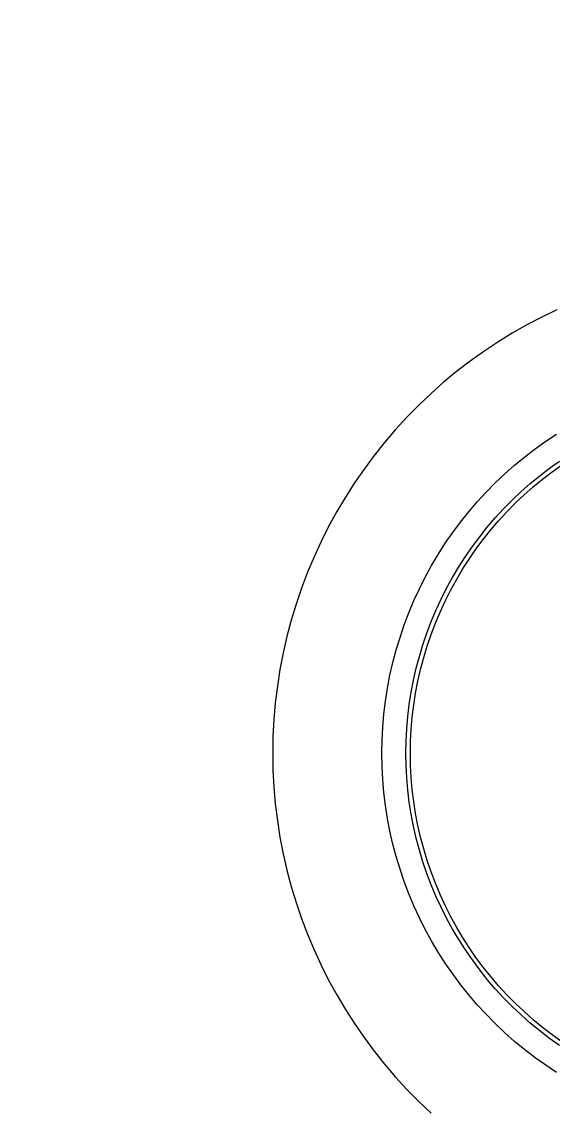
# Model space of a CAD drawing. Header units: inches. Extents: x -8 to 201, y -1 to 136.
# Drawn here: x 13.473 to 13.943, y 60.76 to 61.726 of the extents above; entities that cross this region are included whole.
import ezdxf

# ---------------------------------------------------------------- set-up
doc = ezdxf.new("R2010")
doc.units = ezdxf.units.IN
doc.layers.add('ZANO_R', color=7, linetype='Continuous', lineweight=0)
doc.layers.add('ZANO_W', color=1, linetype='Continuous', lineweight=0)
doc.styles.get("Standard").update_dxf_attribs({"font": 'arial.ttf'})
doc.dimstyles.new('amerykanie', dxfattribs={"dimtxt": 50, "dimasz": 50, "dimexe": 0.5, "dimexo": 0.5, "dimgap": 1, "dimtad": 1, "dimdec": 0, "dimzin": 0, "dimlunit": 5, "dimtxsty": 'Standard', "dimcen": 0.09, "dimclrd": 1, "dimclre": 1, "dimclrt": 1, "dimazin": 0, "dimtfac": 1, "dimtdec": 0, "dimtmove": 0, "dimatfit": 3, "dimfxl": 1, "dimtzin": 0, "dimarcsym": 1})

# ---------------------------------------------------------------- blocks, each defined once
blk = doc.blocks.new('*D485')
at = {"layer": 'ZANO_W', "color": 1, "lineweight": -2}
for p, q in [((11.45088, 56.10432), (11.45088, 58.46196)), ((109.80174, 56.10432), (109.80174, 58.46196)), ((12.45088, 57.96196), (108.80174, 57.96196))]:
    blk.add_line(p, q, dxfattribs=at)
at = {"layer": 'ZANO_W', "color": 1}
for points in [[(12.45088, 58.12863), (12.45088, 57.7953), (11.45088, 57.96196)], [(108.80174, 57.7953), (108.80174, 58.12863), (109.80174, 57.96196)]]:
    blk.add_solid(points, dxfattribs=at)
at = {"layer": 'ZANO_W', "color": 1, "insert": (60.62631, 59.30273), "char_height": 1.625, "attachment_point": 5}
blk.add_mtext('98 3/8', dxfattribs=at)

msp = doc.modelspace()

# ---------------------------------------------------------------- linework, layer by layer
at = {"layer": 'ZANO_R'}
for p, q in [((13.93355, 61.4639), (13.92031, 61.45695)), ((13.94702, 61.47039), (13.93355, 61.4639)), ((13.92031, 61.45695), (13.90732, 61.44955)), ((13.90732, 61.44955), (13.89459, 61.44171)), ((13.88214, 61.43343), (13.86999, 61.42472)), ((13.89459, 61.44171), (13.88214, 61.43343)), ((13.86999, 61.42472), (13.85814, 61.41561)), ((13.85814, 61.41561), (13.84661, 61.40608)), ((13.84661, 61.40608), (13.83542, 61.39617)), ((13.83542, 61.39617), (13.82458, 61.38587)), ((13.82458, 61.38587), (13.8141, 61.37521)), ((13.8141, 61.37521), (13.80399, 61.36419)), ((13.80399, 61.36419), (13.79427, 61.35283)), ((13.9371, 61.3538), (13.94677, 61.36023)), ((13.79427, 61.35283), (13.78495, 61.34114)), ((13.91846, 61.33996), (13.92766, 61.34704)), ((13.92766, 61.34704), (13.9371, 61.3538)), ((13.78495, 61.34114), (13.77604, 61.32914)), ((13.90951, 61.33257), (13.91846, 61.33996)), ((13.9404, 61.32989), (13.94924, 61.33622)), ((13.77604, 61.32914), (13.76755, 61.31684)), ((13.90082, 61.32487), (13.90951, 61.33257)), ((13.93178, 61.32326), (13.9404, 61.32989)), ((13.93424, 61.32018), (13.94275, 61.32673)), ((13.94275, 61.32673), (13.95148, 61.33298)), ((13.76755, 61.31684), (13.75948, 61.30425)), ((13.88426, 61.30859), (13.8924, 61.31687)), ((13.8924, 61.31687), (13.90082, 61.32487)), ((13.91526, 61.30912), (13.9234, 61.31633)), ((13.9234, 61.31633), (13.93178, 61.32326)), ((13.92596, 61.31334), (13.93424, 61.32018)), ((13.87641, 61.30004), (13.88426, 61.30859)), ((13.90738, 61.30164), (13.91526, 61.30912)), ((13.91792, 61.30622), (13.92596, 61.31334)), ((13.75948, 61.30425), (13.75186, 61.29139)), ((13.86886, 61.29121), (13.87641, 61.30004)), ((13.89975, 61.29388), (13.90738, 61.30164)), ((13.90261, 61.29117), (13.91014, 61.29883)), ((13.91014, 61.29883), (13.91792, 61.30622)), ((13.75186, 61.29139), (13.74468, 61.27827)), ((13.86163, 61.28214), (13.86886, 61.29121)), ((13.8924, 61.28587), (13.89975, 61.29388)), ((13.89535, 61.28326), (13.90261, 61.29117)), ((13.74468, 61.27827), (13.73797, 61.26491)), ((13.8547, 61.27281), (13.86163, 61.28214)), ((13.88534, 61.27761), (13.8924, 61.28587)), ((13.88837, 61.2751), (13.89535, 61.28326)), ((13.84811, 61.26326), (13.8547, 61.27281)), ((13.87207, 61.26038), (13.87856, 61.26911)), ((13.87856, 61.26911), (13.88534, 61.27761)), ((13.88168, 61.2667), (13.88837, 61.2751)), ((13.73797, 61.26491), (13.73171, 61.25133)), ((13.84185, 61.25348), (13.84811, 61.26326)), ((13.8659, 61.25143), (13.87207, 61.26038)), ((13.87528, 61.25808), (13.88168, 61.2667)), ((13.73171, 61.25133), (13.72593, 61.23754)), ((13.83593, 61.24349), (13.84185, 61.25348)), ((13.86003, 61.24227), (13.8659, 61.25143)), ((13.86338, 61.2402), (13.86918, 61.24925)), ((13.86918, 61.24925), (13.87528, 61.25808)), ((13.83035, 61.23331), (13.83593, 61.24349)), ((13.85449, 61.23292), (13.86003, 61.24227)), ((13.85791, 61.23097), (13.86338, 61.2402)), ((13.72593, 61.23754), (13.72063, 61.22357)), ((13.82514, 61.22293), (13.83035, 61.23331)), ((13.84927, 61.22338), (13.85449, 61.23292)), ((13.85276, 61.22155), (13.85791, 61.23097)), ((13.72063, 61.22357), (13.71581, 61.20941)), ((13.82028, 61.21239), (13.82514, 61.22293)), ((13.84438, 61.21366), (13.84927, 61.22338)), ((13.84793, 61.21196), (13.85276, 61.22155)), ((13.81579, 61.20168), (13.82028, 61.21239)), ((13.83984, 61.20379), (13.84438, 61.21366)), ((13.84344, 61.2022), (13.84793, 61.21196)), ((13.71581, 61.20941), (13.71149, 61.1951)), ((13.81167, 61.19082), (13.81579, 61.20168)), ((13.83563, 61.19376), (13.83984, 61.20379)), ((13.83929, 61.1923), (13.84344, 61.2022)), ((13.71149, 61.1951), (13.70766, 61.18065)), ((13.80793, 61.17983), (13.81167, 61.19082)), ((13.83178, 61.18359), (13.83563, 61.19376)), ((13.83548, 61.18226), (13.83929, 61.1923)), ((13.82827, 61.1733), (13.83178, 61.18359)), ((13.83202, 61.1721), (13.83548, 61.18226)), ((13.70766, 61.18065), (13.70433, 61.16607)), ((13.80457, 61.16872), (13.80793, 61.17983)), ((13.82513, 61.16289), (13.82827, 61.1733)), ((13.82892, 61.16182), (13.83202, 61.1721)), ((13.70433, 61.16607), (13.70151, 61.15139)), ((13.8016, 61.15749), (13.80457, 61.16872)), ((13.82234, 61.15238), (13.82513, 61.16289)), ((13.82617, 61.15144), (13.82892, 61.16182)), ((13.79902, 61.14617), (13.8016, 61.15749)), ((13.81992, 61.14178), (13.82234, 61.15238)), ((13.70151, 61.15139), (13.6992, 61.13662)), ((13.79683, 61.13477), (13.79902, 61.14617)), ((13.82378, 61.14097), (13.82617, 61.15144)), ((13.6992, 61.13662), (13.6974, 61.12178)), ((13.79503, 61.1233), (13.79683, 61.13477)), ((13.81787, 61.1311), (13.81992, 61.14178)), ((13.82175, 61.13043), (13.82378, 61.14097)), ((13.79363, 61.11177), (13.79503, 61.1233)), ((13.81619, 61.12036), (13.81787, 61.1311)), ((13.82009, 61.11982), (13.82175, 61.13043)), ((13.6974, 61.12178), (13.69611, 61.10688)), ((13.81488, 61.10957), (13.81619, 61.12036)), ((13.8188, 61.10916), (13.82009, 61.11982)), ((13.69611, 61.10688), (13.69533, 61.09195)), ((13.79263, 61.10021), (13.79363, 61.11177)), ((13.81394, 61.09873), (13.81488, 61.10957)), ((13.81787, 61.09846), (13.8188, 61.10916)), ((13.79203, 61.08861), (13.79263, 61.10021)), ((13.81338, 61.08787), (13.81394, 61.09873)), ((13.81731, 61.08774), (13.81787, 61.09846)), ((13.69533, 61.09195), (13.69508, 61.077)), ((13.79183, 61.077), (13.79203, 61.08861)), ((13.81319, 61.077), (13.81338, 61.08787)), ((13.81713, 61.077), (13.81731, 61.08774)), ((13.69508, 61.077), (13.69533, 61.06205)), ((13.79203, 61.06539), (13.79183, 61.077)), ((13.81338, 61.06613), (13.81319, 61.077)), ((13.81731, 61.06627), (13.81713, 61.077)), ((13.79263, 61.0538), (13.79203, 61.06539)), ((13.81394, 61.05527), (13.81338, 61.06613)), ((13.81787, 61.05554), (13.81731, 61.06627)), ((13.69533, 61.06205), (13.69611, 61.04712)), ((13.8188, 61.04485), (13.81787, 61.05554)), ((13.69611, 61.04712), (13.6974, 61.03223)), ((13.79363, 61.04223), (13.79263, 61.0538)), ((13.81488, 61.04444), (13.81394, 61.05527)), ((13.79503, 61.0307), (13.79363, 61.04223)), ((13.81619, 61.03364), (13.81488, 61.04444)), ((13.82009, 61.03419), (13.8188, 61.04485)), ((13.6974, 61.03223), (13.6992, 61.01739)), ((13.79683, 61.01923), (13.79503, 61.0307)), ((13.81787, 61.0229), (13.81619, 61.03364)), ((13.82175, 61.02358), (13.82009, 61.03419)), ((13.6992, 61.01739), (13.70151, 61.00261)), ((13.79902, 61.00783), (13.79683, 61.01923)), ((13.81992, 61.01222), (13.81787, 61.0229)), ((13.82378, 61.01303), (13.82175, 61.02358)), ((13.8016, 60.99651), (13.79902, 61.00783)), ((13.82234, 61.00162), (13.81992, 61.01222)), ((13.82617, 61.00257), (13.82378, 61.01303)), ((13.70151, 61.00261), (13.70433, 60.98793)), ((13.82513, 60.99111), (13.82234, 61.00162)), ((13.82892, 60.99219), (13.82617, 61.00257)), ((13.70433, 60.98793), (13.70766, 60.97336)), ((13.80457, 60.98529), (13.8016, 60.99651)), ((13.82827, 60.9807), (13.82513, 60.99111)), ((13.83202, 60.98191), (13.82892, 60.99219)), ((13.80793, 60.97417), (13.80457, 60.98529)), ((13.83178, 60.97041), (13.82827, 60.9807)), ((13.83548, 60.97174), (13.83202, 60.98191)), ((13.70766, 60.97336), (13.71149, 60.9589)), ((13.81167, 60.96318), (13.80793, 60.97417)), ((13.83563, 60.96024), (13.83178, 60.97041)), ((13.83929, 60.9617), (13.83548, 60.97174)), ((13.81579, 60.95232), (13.81167, 60.96318)), ((13.83984, 60.95022), (13.83563, 60.96024)), ((13.84344, 60.9518), (13.83929, 60.9617)), ((13.71149, 60.9589), (13.71581, 60.94459)), ((13.82028, 60.94162), (13.81579, 60.95232)), ((13.84438, 60.94034), (13.83984, 60.95022)), ((13.84793, 60.94205), (13.84344, 60.9518)), ((13.71581, 60.94459), (13.72063, 60.93044)), ((13.82514, 60.93107), (13.82028, 60.94162)), ((13.84927, 60.93063), (13.84438, 60.94034)), ((13.85276, 60.93246), (13.84793, 60.94205)), ((13.72063, 60.93044), (13.72593, 60.91646)), ((13.83035, 60.9207), (13.82514, 60.93107)), ((13.85449, 60.92109), (13.84927, 60.93063)), ((13.85791, 60.92304), (13.85276, 60.93246)), ((13.83593, 60.91051), (13.83035, 60.9207)), ((13.86003, 60.91173), (13.85449, 60.92109)), ((13.86338, 60.9138), (13.85791, 60.92304)), ((13.72593, 60.91646), (13.73171, 60.90267)), ((13.8659, 60.90258), (13.86003, 60.91173)), ((13.86918, 60.90476), (13.86338, 60.9138)), ((13.73171, 60.90267), (13.73797, 60.88909)), ((13.84185, 60.90052), (13.83593, 60.91051)), ((13.87207, 60.89363), (13.8659, 60.90258)), ((13.87528, 60.89592), (13.86918, 60.90476)), ((13.84811, 60.89075), (13.84185, 60.90052)), ((13.87856, 60.8849), (13.87207, 60.89363)), ((13.88168, 60.8873), (13.87528, 60.89592)), ((13.73797, 60.88909), (13.74468, 60.87573)), ((13.8547, 60.88119), (13.84811, 60.89075)), ((13.88534, 60.8764), (13.87856, 60.8849)), ((13.88837, 60.8789), (13.88168, 60.8873)), ((13.74468, 60.87573), (13.75186, 60.86262)), ((13.86163, 60.87187), (13.8547, 60.88119)), ((13.8924, 60.86813), (13.88534, 60.8764)), ((13.89535, 60.87075), (13.88837, 60.8789)), ((13.75186, 60.86262), (13.75948, 60.84976)), ((13.86886, 60.86279), (13.86163, 60.87187)), ((13.87641, 60.85397), (13.86886, 60.86279)), ((13.89975, 60.86012), (13.8924, 60.86813)), ((13.90261, 60.86283), (13.89535, 60.87075)), ((13.91014, 60.85517), (13.90261, 60.86283)), ((13.88426, 60.84541), (13.87641, 60.85397)), ((13.90738, 60.85237), (13.89975, 60.86012)), ((13.91792, 60.84778), (13.91014, 60.85517)), ((13.75948, 60.84976), (13.76755, 60.83717)), ((13.8924, 60.83713), (13.88426, 60.84541)), ((13.91526, 60.84488), (13.90738, 60.85237)), ((13.9234, 60.83767), (13.91526, 60.84488)), ((13.92596, 60.84066), (13.91792, 60.84778)), ((13.76755, 60.83717), (13.77604, 60.82486)), ((13.90082, 60.82914), (13.8924, 60.83713)), ((13.93178, 60.83074), (13.9234, 60.83767)), ((13.93424, 60.83382), (13.92596, 60.84066)), ((13.94275, 60.82727), (13.93424, 60.83382)), ((13.77604, 60.82486), (13.78495, 60.81286)), ((13.90951, 60.82144), (13.90082, 60.82914)), ((13.9404, 60.82411), (13.93178, 60.83074)), ((13.94924, 60.81778), (13.9404, 60.82411)), ((13.95148, 60.82102), (13.94275, 60.82727)), ((13.91846, 60.81404), (13.90951, 60.82144)), ((13.78495, 60.81286), (13.79427, 60.80117)), ((13.92766, 60.80696), (13.91846, 60.81404)), ((13.9371, 60.8002), (13.92766, 60.80696)), ((13.79427, 60.80117), (13.80399, 60.78981)), ((13.94677, 60.79377), (13.9371, 60.8002)), ((13.80399, 60.78981), (13.8141, 60.77879)), ((13.8141, 60.77879), (13.82458, 60.76813)), ((13.82458, 60.76813), (13.83542, 60.75783))]:
    msp.add_line(p, q, dxfattribs=at)

# ---------------------------------------------------------------- dimensions: what is measured, and where the dimension line sits
at = {"layer": 'ZANO_W'}
dim = msp.add_linear_dim(base=(109.80174, 57.96196), p1=(11.45088, 55.60432), p2=(109.80174, 55.60432), dimstyle='amerykanie', override={"dimtxt": 1.625, "dimasz": 1, "dimgap": 0.5, "dimdec": 4, "dimaunit": 1, "dimadec": 1, "dimtdec": 4, "dimtmove": 1, "dimfrac": 2}, dxfattribs=at)
dim.commit()
dim.dimension.update_dxf_attribs({"geometry": '*D485', "text_midpoint": (60.62631, 59.30273)})

doc.saveas('drawing.dxf')
